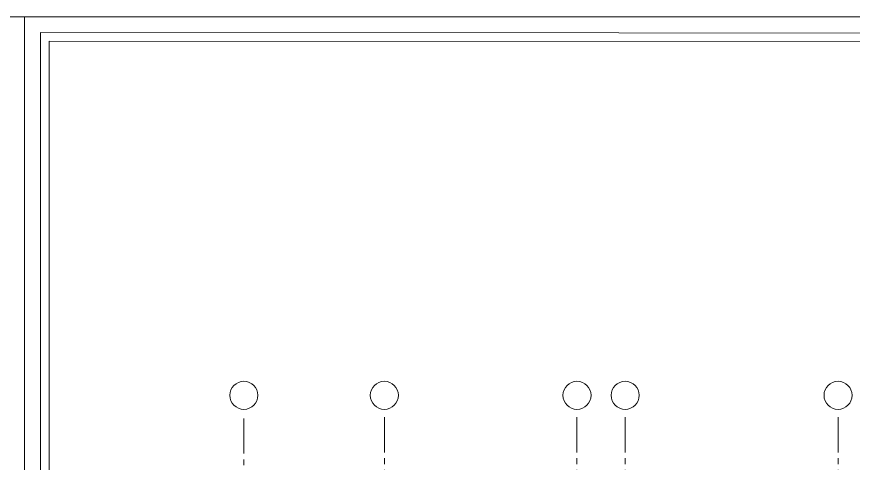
# Model space of a CAD drawing. Header units: millimetres. Extents: x 1373 to 40779, y 1939 to 6439.
# Drawn here: x 36986 to 38774, y 5484 to 6439 of the extents above; entities that cross this region are included whole.
import ezdxf

# ---------------------------------------------------------------- set-up
doc = ezdxf.new("R2010")
doc.units = ezdxf.units.MM
doc.linetypes.add('IMPORT-CENTER2', pattern=[112.5, 75, -12.5, 12.5, -12.5])
for name, color, linetype, lineweight in [('A-ANNO-DIMS', 211, 'Continuous', 18), ('S-GRID', 252, 'IMPORT-CENTER2', 5), ('S-GRID-IDEN', 1, 'Continuous', 18)]:
    doc.layers.add(name, color=color, linetype=linetype, lineweight=lineweight)

msp = doc.modelspace()

# ---------------------------------------------------------------- linework, layer by layer
at = {"layer": 'A-ANNO-DIMS', "lineweight": 18, "ltscale": 2}
for points in [[(33398.7, 1938.6), (37002.5, 1938.6), (37002.5, 6438.6), (33398.7, 6438.6)], [(37002.5, 1938.6), (40779.1, 1938.6), (40779.1, 6438.6), (37002.5, 6438.6)], [(37036.2, 1972.4), (40745.3, 1969.9), (40745.3, 6402.4), (37036.2, 6404.9)], [(37055, 1991.1), (40726.6, 1988.7), (40726.6, 6383.7), (37055, 6386.1)]]:
    msp.add_lwpolyline(points, close=True, dxfattribs=at)
at = {"layer": 'S-GRID', "lineweight": 18}
for p, q in [((37471, 2691.7), (37471, 5588.9)), ((37771.3, 2694.4), (37771.3, 5588.9)), ((38183, 2694.4), (38183, 5588.9)), ((38286, 2694.4), (38286, 5588.9)), ((38741, 2694.4), (38741, 5588.9))]:
    msp.add_line(p, q, dxfattribs=at)
at = {"layer": 'S-GRID-IDEN'}
for centre in [(37471, 5628.9), (37771.3, 5628.9), (38183, 5628.9), (38286, 5628.9), (38741, 5628.9)]:
    msp.add_circle(centre, 30, dxfattribs=at)

doc.saveas('drawing.dxf')
